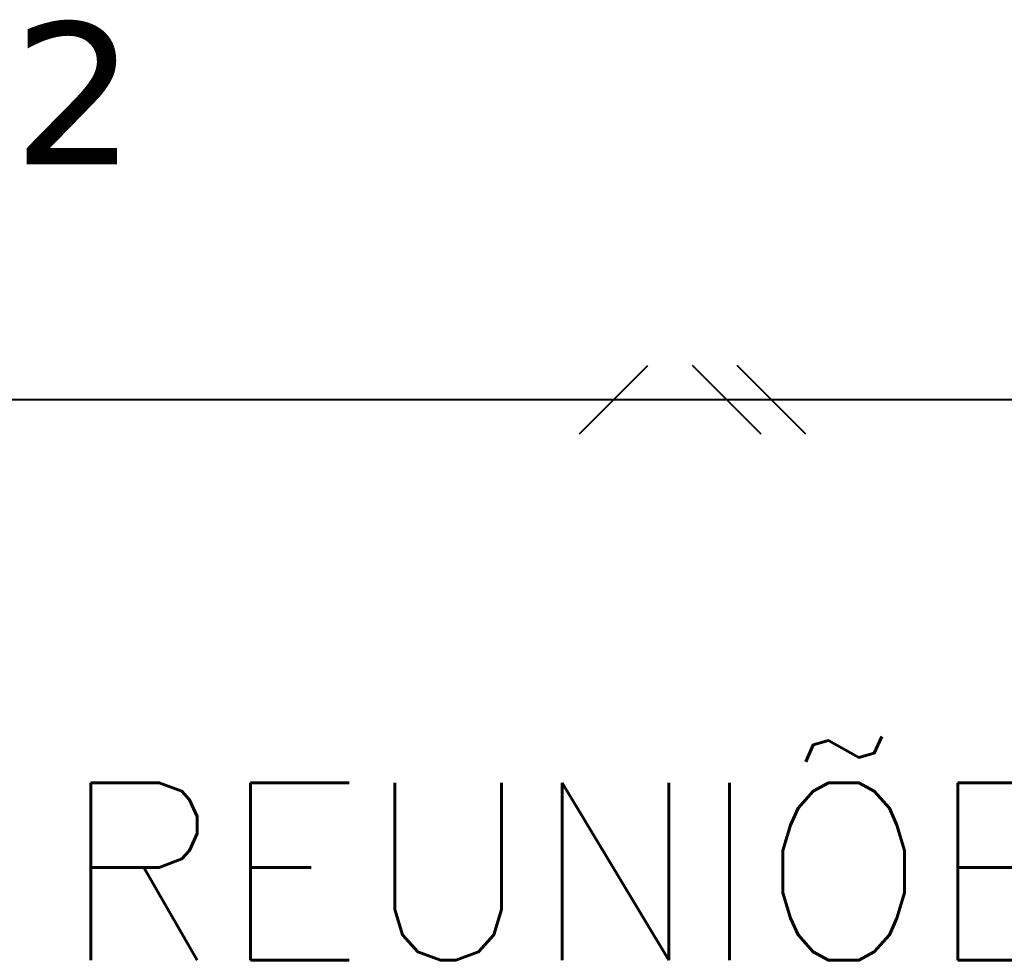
# Model space of a CAD drawing. Extents: x -9 to 600, y -23 to 65.
# Drawn here: x 267.913 to 269.161, y 16.088 to 17.28 of the extents above; entities that cross this region are included whole.
import ezdxf

# ---------------------------------------------------------------- set-up
doc = ezdxf.new("R2010")
doc.units = 0
doc.header["$LTSCALE"] = 0.8
doc.header["$MEASUREMENT"] = 0
for name, color, linetype in [('0_FIOS', 3, 'CONTINUOUS'), ('Desenho base', 7, 'CONTINUOUS'), ('ilum', 2, 'CONTINUOUS'), ('iluminação', 2, 'CONTINUOUS')]:
    doc.layers.add(name, color=color, linetype=linetype)
doc.layers.add('DLX_LUMKEY_IDX', color=7, linetype='CONTINUOUS', true_color=0x969696)
doc.styles.add('ROMANS', font='romans', dxfattribs={"width": 0.9})
doc.styles.add('TableTextStyle', font='')
doc.styles.get('TableTextStyle').set_extended_font_data('VERDANA.TTF')

# ---------------------------------------------------------------- blocks, each defined once
blk = doc.blocks.new('MONO')
at = {"layer": '0_FIOS'}
for p, q in [((-3.356, -0.78), (-1.797, 0.78)), ((0.78, -0.78), (-0.78, 0.78)), ((1.797, -0.78), (0.238, 0.78))]:
    blk.add_line(p, q, dxfattribs=at)

msp = doc.modelspace()

# ---------------------------------------------------------------- linework, layer by layer
at = {"layer": 'ilum'}
for p, q in [((268.6223, 16.7552, 2.802), (268.709, 16.8419, 2.802)), ((268.7655, 16.8419, 2.802), (268.8522, 16.7552, 2.802)), ((268.8221, 16.8419, 2.802), (268.9088, 16.7552, 2.802)), ((271.7718, 16.7986, 2.802), (267.6051, 16.7986, 2.802))]:
    msp.add_line(p, q, dxfattribs=at)

# ---------------------------------------------------------------- block references
at = {"layer": 'iluminação', "xscale": 0.05560094617944675, "yscale": 0.05560094617944675, "zscale": 0.05560094617944675}
msp.add_blockref('MONO', (268.8089, 16.7986, 2.802), dxfattribs=at)

# ---------------------------------------------------------------- texts
at = {"layer": 'Desenho base', "style": 'ROMANS'}
msp.add_text('REUNIÕES', height=0.225, dxfattribs=at).set_placement((267.9641, 16.0879))
at = {"layer": 'DLX_LUMKEY_IDX', "style": 'TableTextStyle'}
msp.add_text('2', height=0.18, dxfattribs=at).set_placement((267.9036, 17.0971, 2.8))

doc.saveas('drawing.dxf')
